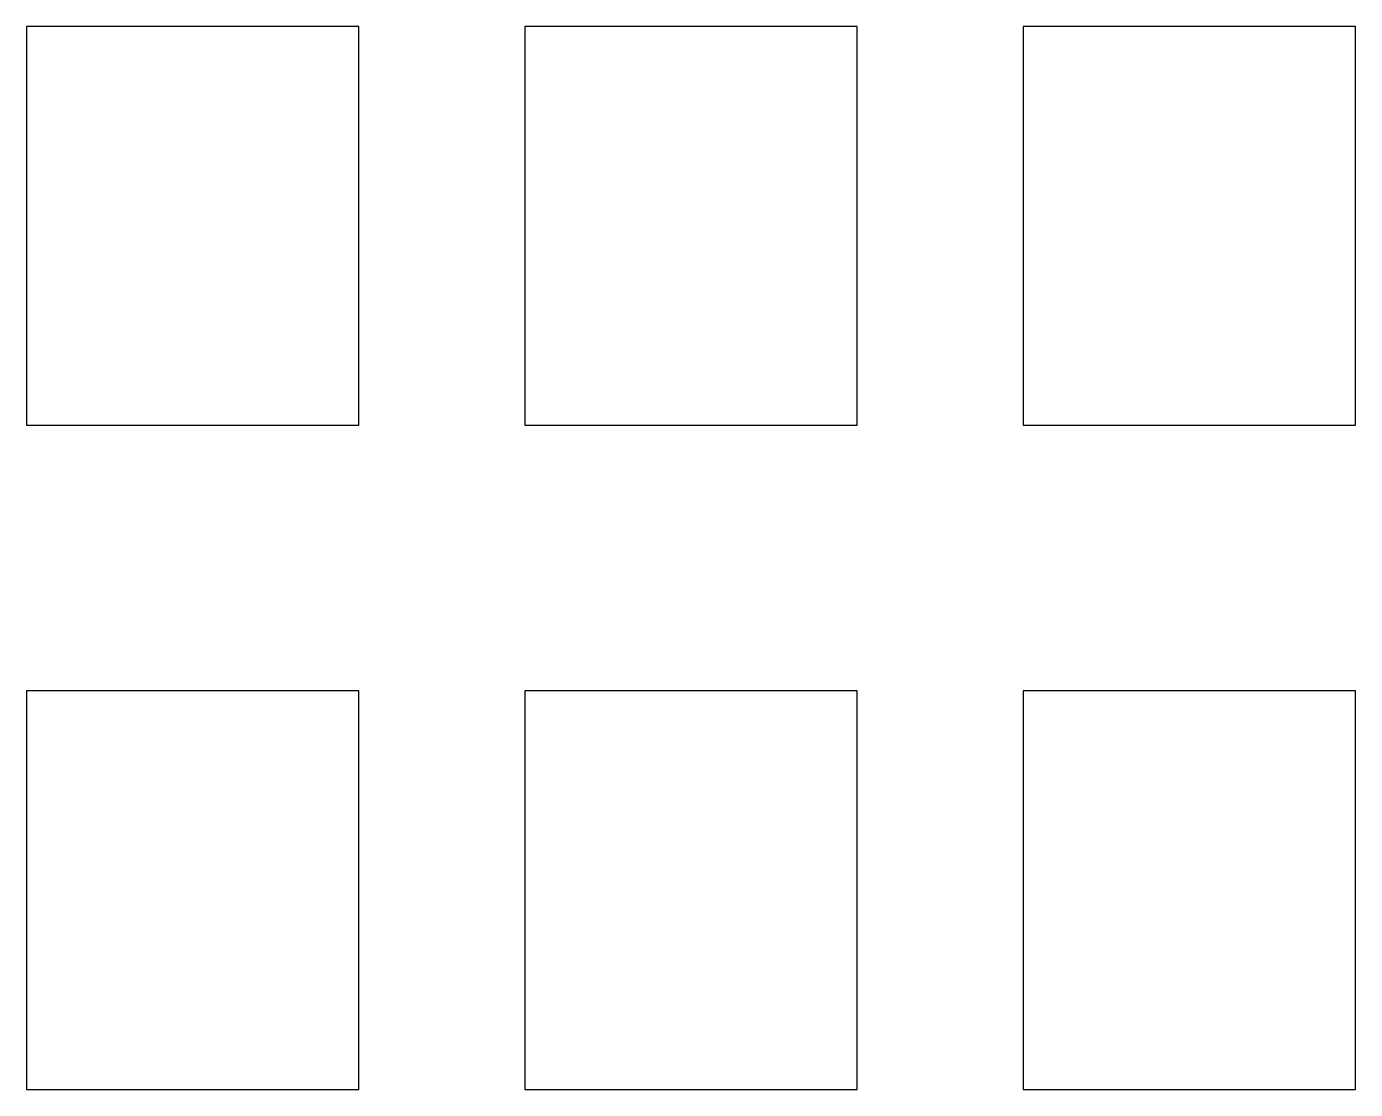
# Model space of a CAD drawing. Header units: millimetres. Extents: x 0 to 4000, y 0 to 3200.
import ezdxf

# ---------------------------------------------------------------- set-up
doc = ezdxf.new("R2010")
doc.units = ezdxf.units.MM

# ---------------------------------------------------------------- blocks, each defined once
blk = doc.blocks.new('P1')
blk.add_lwpolyline([(0, 0), (1000, 0), (1000, 1200), (0, 1200)], close=True)

msp = doc.modelspace()

# ---------------------------------------------------------------- block references
at = {"row_count": 2, "column_count": 3, "row_spacing": 2000, "column_spacing": 1500}
msp.add_blockref('P1', (0, 0), dxfattribs=at)

doc.saveas('drawing.dxf')
